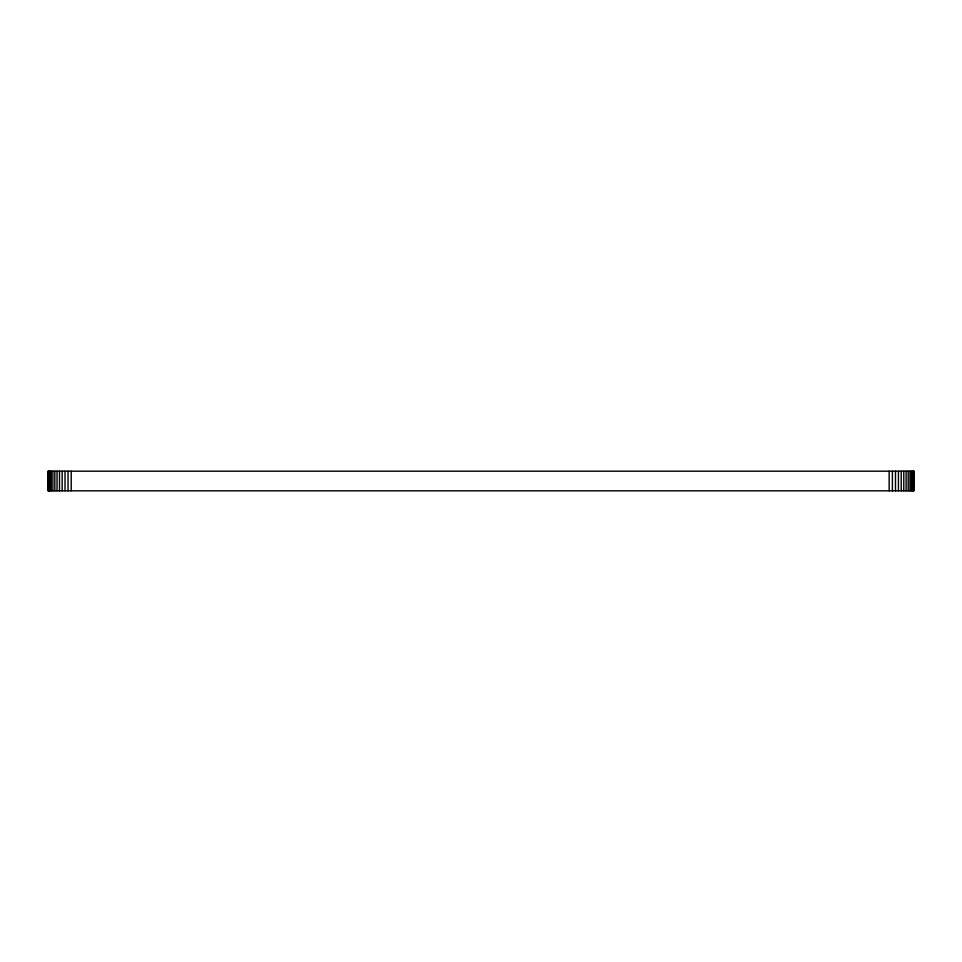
<?xml version="1.0" encoding="UTF-8"?>
<svg xmlns="http://www.w3.org/2000/svg" width="962" height="962" viewBox="0 0 962 962"><rect width="100%" height="100%" fill="white"/><g stroke="black" fill="none" stroke-linecap="round" stroke-linejoin="round"><path stroke-width="1.44" d="M913.696 471.188L913.696 490.812M913.431 471.188L913.431 490.812M912.637 471.188L912.637 490.812M911.483 471.188L911.483 490.812M909.992 471.188L909.992 490.812M908.188 471.188L908.188 490.812M906.108 471.188L906.108 490.812M903.775 471.188L903.775 490.812M901.202 471.188L901.202 490.812M898.436 471.188L898.436 490.812M895.49 471.188L895.49 490.812M892.387 471.188L892.387 490.812M889.165 471.188L889.165 490.812M71.212 471.188L71.212 490.812M68.049 471.188L68.049 490.812M65.019 471.188L65.019 490.812M62.157 471.188L62.157 490.812M59.488 471.188L59.488 490.812M57.035 471.188L57.035 490.812M54.822 471.188L54.822 490.812M52.874 471.188L52.874 490.812M51.226 471.188L51.226 490.812M49.892 471.188L49.892 490.812M48.918 471.188L48.918 490.812M48.569 471.188L48.569 490.812M48.304 471.188L48.304 490.812M913.9 471.188L48.1 471.188L48.148 490.812L913.9 490.812L913.852 471.188"/></g></svg>
